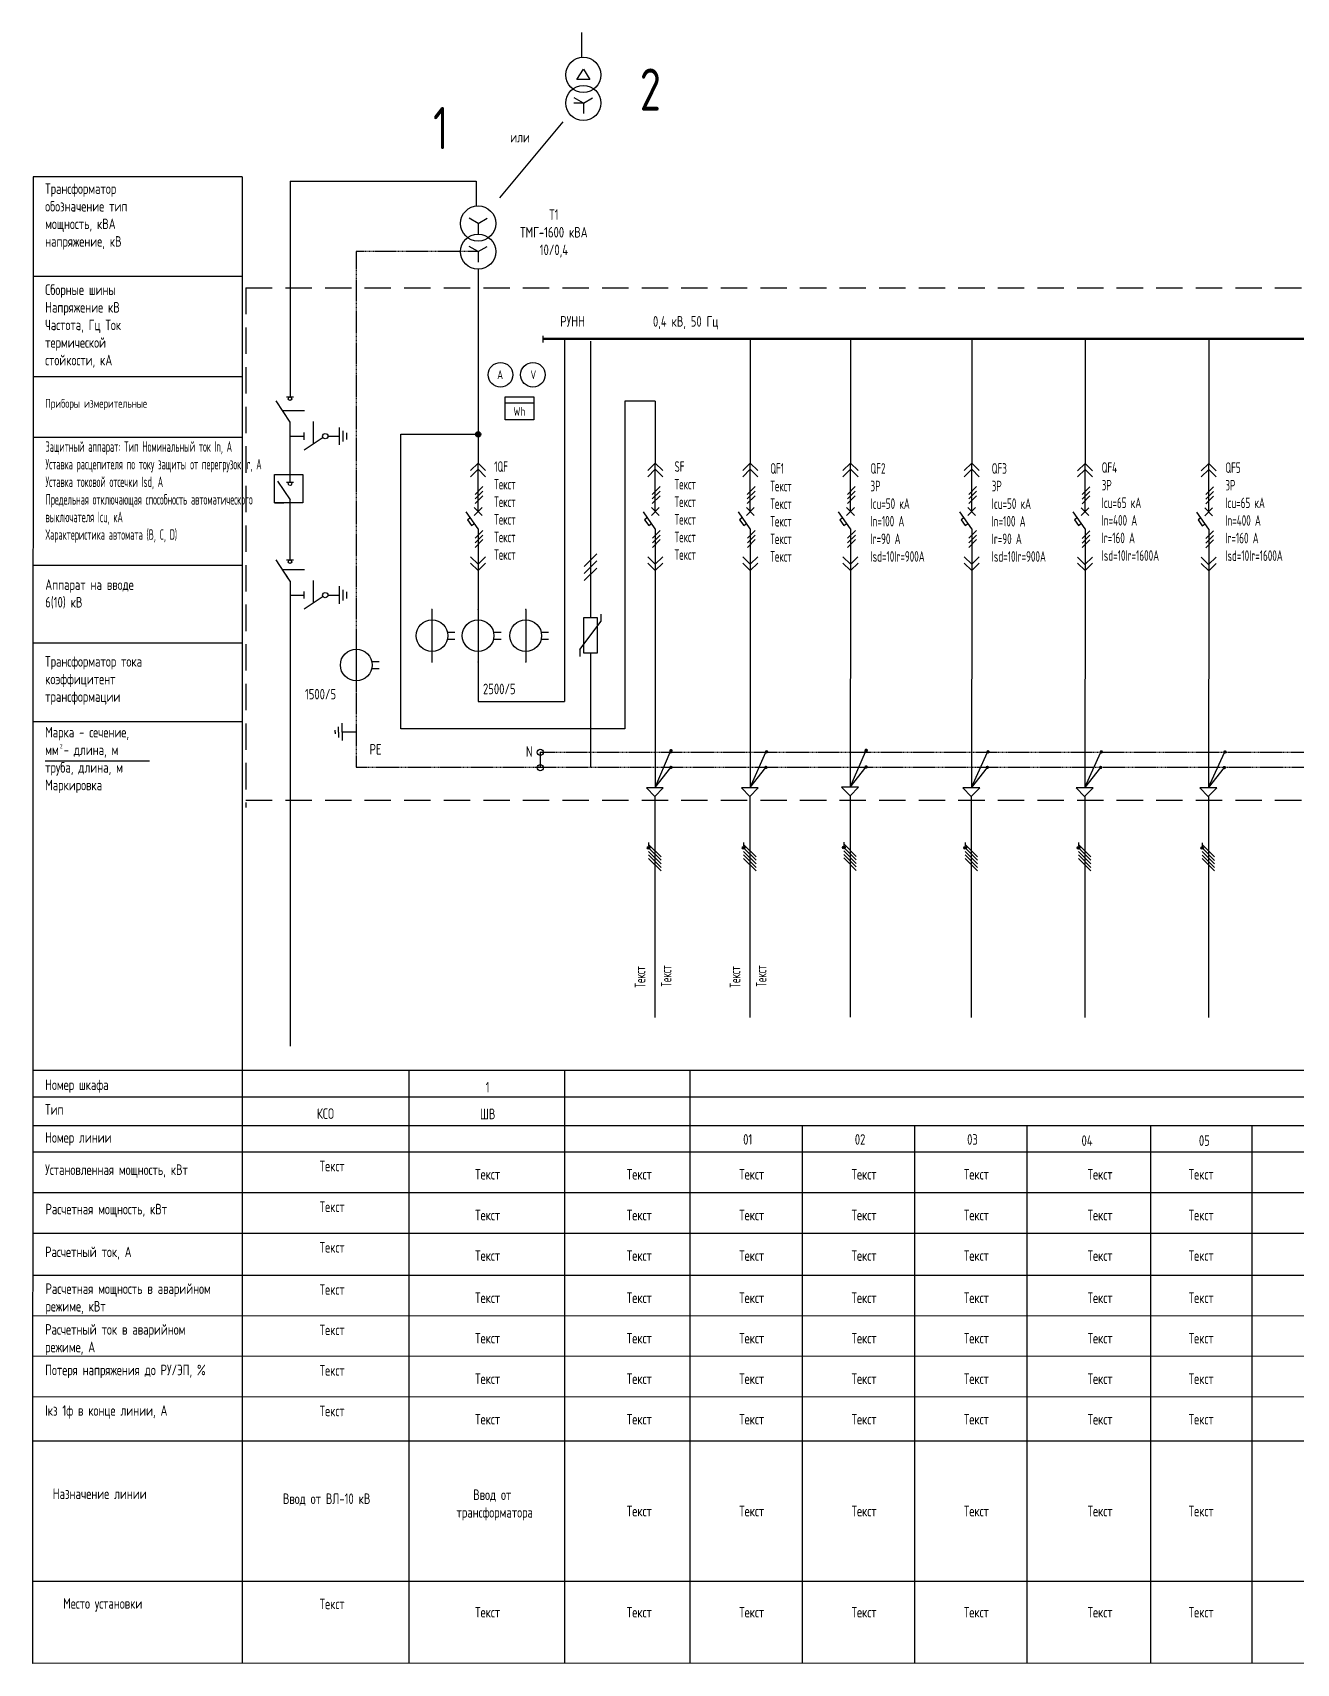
# Model space of a CAD drawing. Header units: millimetres. Extents: x 2216 to 3706, y -1382 to -179.
# Drawn here: x 2215.6 to 2574.7, y -642.9 to -179.4 of the extents above; entities that cross this region are included whole.
import ezdxf
from ezdxf.enums import TextEntityAlignment as Align

# ---------------------------------------------------------------- set-up
doc = ezdxf.new("R2010")
doc.units = ezdxf.units.MM
doc.linetypes.add('DASHED2', pattern=[9.525, 6.35, -3.175])
doc.linetypes.add('HIDDEN', pattern=[0.375, 0.25, -0.125])
for name, color, linetype in [('15-EQUIPMENT', 2, 'Continuous'), ('15-TEXT-RU', 1, 'Continuous'), ('15-РИС', 1, 'Continuous'), ('15_Eqwip', 2, 'Continuous'), ('15_Txt', 1, 'Continuous'), ('15ELE-TABL', 2, 'Continuous'), ('15ELE-TRACE', 7, 'Continuous'), ('GDI.заземление', 22, 'Continuous'), ('GDI.оборудование', 7, 'Continuous'), ('LAYER2', 1, 'Continuous'), ('TEXT', 1, 'Continuous')]:
    doc.layers.add(name, color=color, linetype=linetype)
doc.styles.add('romans', font='romans.shx', dxfattribs={"width": 0.7})
doc.styles.add('ROMANS70', font='romans.shx', dxfattribs={"width": 0.7})

# ---------------------------------------------------------------- blocks, each defined once
blk = doc.blocks.new('варистор')
at = {"color": 2}
for p, q in [((-664.75, -412.04), (-664.75, -422.04)), ((-660.75, -412.04), (-664.75, -412.04)), ((-660.75, -422.04), (-660.75, -412.04)), ((-664.75, -422.04), (-660.75, -422.04))]:
    blk.add_line(p, q, dxfattribs=at)
at = {"color": 3}
for p, q in [((-659.75, -413.04), (-659.75, -411.04)), ((-665.75, -421.04), (-659.75, -413.04)), ((-665.75, -421.04), (-665.75, -423.04))]:
    blk.add_line(p, q, dxfattribs=at)
blk = doc.blocks.new('A$C3F351234')
at = {"layer": '15ELE-TRACE'}
h = blk.add_hatch(color=7, dxfattribs=at)
edge = h.paths.add_edge_path()
edge.add_arc((0.5, 0.5), 0.5, 0, 360)

msp = doc.modelspace()

# ---------------------------------------------------------------- hatches: boundary and pattern name
for color, points in [(2, [(2341.43, -293.56, 1), (2342.93, -293.56, 1)]), (3, [(2391.02, -411.11, 1), (2390.27, -411.11, 1)]), (3, [(2418.02, -411.12, 1), (2417.27, -411.12, 1)]), (3, [(2446.5, -410.99, 1), (2445.75, -410.99, 1)]), (3, [(2480.96, -411.11, 1), (2480.21, -411.11, 1)]), (3, [(2513.18, -411.12, 1), (2512.43, -411.12, 1)]), (3, [(2548.33, -411.14, 1), (2547.58, -411.14, 1)])]:
    msp.add_hatch(color=color).paths.add_polyline_path(points)

# ---------------------------------------------------------------- linework, layer by layer
at = {"color": 2}
for p, q in [((2372.09, -199.42), (2369.49, -197.92)), ((2372.09, -199.42), (2374.68, -197.92)), ((2372.09, -199.42), (2369.42, -199.42)), ((2372.09, -199.42), (2372.09, -202.42)), ((2342.18, -233.66), (2339.59, -232.16)), ((2342.18, -233.66), (2344.78, -232.16)), ((2342.18, -233.66), (2342.18, -236.66)), ((2342.18, -241.66), (2339.59, -240.16)), ((2342.18, -241.66), (2344.78, -240.16)), ((2342.18, -241.66), (2339.52, -241.66)), ((2342.18, -241.66), (2342.18, -244.66)), ((2349.91, -284.66), (2358, -284.66)), ((2288.73, -335.28), (2287.48, -333.4)), ((2288.73, -335.28), (2288.73, -336.83))]:
    msp.add_line(p, q, dxfattribs=at)
for p, q in [((2374.11, -267.06), (2374.11, -301.28)), ((2374.11, -301.28), (2374.11, -345.7)), ((2374.11, -355.7), (2374.11, -388.2)), ((2514.58, -396.5), (2514.58, -459.32)), ((2549.73, -396.52), (2549.73, -459.34))]:
    msp.add_line(p, q)
at = {"color": 2, "linetype": 'DASHED2', "lineweight": 25}
for p, q in [((2286.52, -286.8), (2295.42, -286.8)), ((2295.42, -296.32), (2295.42, -286.8)), ((2286.52, -331.97), (2295.42, -331.97)), ((2295.42, -341.49), (2295.42, -331.97))]:
    msp.add_line(p, q, dxfattribs=at)
at = {"color": 1}
for p, q in [((2343.54, -308.44), (2341.33, -310.65)), ((2343.54, -309.74), (2341.33, -311.94)), ((2393.88, -308.44), (2391.68, -310.64)), ((2393.88, -309.73), (2391.68, -311.94)), ((2420.88, -308.44), (2418.68, -310.64)), ((2420.88, -309.73), (2418.68, -311.94)), ((2449.36, -308.44), (2447.16, -310.65)), ((2449.36, -309.74), (2447.16, -311.95)), ((2483.83, -308.45), (2481.62, -310.65)), ((2483.83, -309.74), (2481.62, -311.95)), ((2516.03, -308.5), (2513.82, -310.7)), ((2516.03, -309.8), (2513.82, -312)), ((2551.18, -308.52), (2548.97, -310.73)), ((2551.18, -309.82), (2548.97, -312.03)), ((2343.54, -311.04), (2341.33, -313.24)), ((2393.88, -311.03), (2391.68, -313.24)), ((2420.88, -311.03), (2418.68, -313.24)), ((2449.36, -311.04), (2447.16, -313.24)), ((2483.83, -311.04), (2481.62, -313.25)), ((2516.03, -311.1), (2513.82, -313.3)), ((2551.18, -311.12), (2548.97, -313.33)), ((2343.56, -320.91), (2341.36, -323.12)), ((2343.56, -320.91), (2341.36, -323.12)), ((2343.56, -322.21), (2341.36, -324.42)), ((2343.56, -322.21), (2341.36, -324.42)), ((2343.56, -323.51), (2341.36, -325.72)), ((2343.56, -323.51), (2341.36, -325.72)), ((2393.91, -320.91), (2391.7, -323.12)), ((2393.91, -320.91), (2391.7, -323.12)), ((2393.91, -322.21), (2391.7, -324.41)), ((2393.91, -322.21), (2391.7, -324.41)), ((2393.91, -323.51), (2391.7, -325.71)), ((2393.91, -323.51), (2391.7, -325.71)), ((2420.91, -320.91), (2418.7, -323.12)), ((2420.91, -320.91), (2418.7, -323.12)), ((2420.91, -322.21), (2418.7, -324.41)), ((2420.91, -322.21), (2418.7, -324.41)), ((2420.91, -323.51), (2418.7, -325.71)), ((2420.91, -323.51), (2418.7, -325.71)), ((2449.39, -320.91), (2447.18, -323.12)), ((2449.39, -320.91), (2447.18, -323.12)), ((2449.39, -322.21), (2447.18, -324.42)), ((2449.39, -322.21), (2447.18, -324.42)), ((2449.39, -323.51), (2447.18, -325.72)), ((2449.39, -323.51), (2447.18, -325.72)), ((2483.85, -320.92), (2481.65, -323.12)), ((2483.85, -320.92), (2481.65, -323.12)), ((2483.85, -322.22), (2481.65, -324.42)), ((2483.85, -322.22), (2481.65, -324.42)), ((2483.85, -323.52), (2481.65, -325.72)), ((2483.85, -323.52), (2481.65, -325.72)), ((2516.05, -320.97), (2513.85, -323.18)), ((2516.05, -320.97), (2513.85, -323.18)), ((2516.05, -322.27), (2513.85, -324.48)), ((2516.05, -322.27), (2513.85, -324.48)), ((2516.05, -323.57), (2513.85, -325.78)), ((2516.05, -323.57), (2513.85, -325.78)), ((2551.2, -321), (2549, -323.2)), ((2551.2, -321), (2549, -323.2)), ((2551.2, -322.29), (2549, -324.5)), ((2551.2, -322.29), (2549, -324.5)), ((2551.2, -323.59), (2549, -325.8)), ((2551.2, -323.59), (2549, -325.8))]:
    msp.add_line(p, q, dxfattribs=at)
at = {"color": 3, "ltscale": 100}
for p, q in [((2372.34, -331.11), (2375.88, -327.58)), ((2372.34, -333.11), (2375.88, -329.58)), ((2372.34, -335.11), (2375.88, -331.58)), ((2390.64, -409.61), (2390.64, -410.61)), ((2394.18, -413.65), (2390.64, -410.11)), ((2394.18, -414.65), (2390.64, -411.11)), ((2394.18, -415.65), (2390.64, -412.11)), ((2417.64, -409.62), (2417.64, -410.62)), ((2421.18, -413.65), (2417.64, -410.12)), ((2421.18, -414.65), (2417.64, -411.12)), ((2421.18, -415.65), (2417.64, -412.12)), ((2446.12, -409.49), (2446.12, -410.49)), ((2449.66, -413.53), (2446.12, -409.99)), ((2449.66, -414.53), (2446.12, -410.99)), ((2449.66, -415.53), (2446.12, -411.99)), ((2480.59, -409.61), (2480.59, -410.61)), ((2484.12, -413.65), (2480.59, -410.11)), ((2484.12, -414.65), (2480.59, -411.11)), ((2484.12, -415.65), (2480.59, -412.11)), ((2512.81, -409.62), (2512.81, -410.62)), ((2516.34, -413.65), (2512.81, -410.12)), ((2516.34, -414.65), (2512.81, -411.12)), ((2516.34, -415.65), (2512.81, -412.12)), ((2547.96, -409.64), (2547.96, -410.64)), ((2551.49, -413.67), (2547.96, -410.14)), ((2551.49, -414.67), (2547.96, -411.14)), ((2551.49, -415.67), (2547.96, -412.14)), ((2394.18, -416.65), (2390.64, -413.11)), ((2394.18, -417.65), (2390.64, -414.11)), ((2421.18, -416.65), (2417.64, -413.12)), ((2421.18, -417.65), (2417.64, -414.12)), ((2449.66, -416.53), (2446.12, -412.99)), ((2449.66, -417.53), (2446.12, -413.99)), ((2484.12, -416.65), (2480.59, -413.11)), ((2484.12, -417.65), (2480.59, -414.11)), ((2516.34, -416.65), (2512.81, -413.12)), ((2516.34, -417.65), (2512.81, -414.12)), ((2551.49, -416.67), (2547.96, -413.14)), ((2551.49, -417.67), (2547.96, -414.14))]:
    msp.add_line(p, q, dxfattribs=at)
at = {"color": 2, "ltscale": 100}
msp.add_line((2359.84, -383.94), (2359.84, -388.31), dxfattribs=at)
at = {"color": 6}
msp.add_lwpolyline([(2366.25, -204.8), (2348.3, -226.4)], dxfattribs=at)
msp.add_lwpolyline([(2392.53, -284.14), (2383.85, -284.14), (2383.85, -377.32), (2320.22, -377.32), (2320.22, -293.56), (2342.18, -293.56)])
at = {"color": 2}
msp.add_lwpolyline([(2349.91, -282.96), (2358, -282.96), (2358, -289.42), (2349.91, -289.42)], close=True, dxfattribs=at)
for centre, radius in [((2372.09, -191.42), 5), ((2372.09, -199.42), 5), ((2342.18, -233.66), 5), ((2342.18, -241.66), 5), ((2298.73, -294.11), 0.75), ((2342.18, -293.56), 0.75), ((2298.73, -339.28), 0.75), ((2359.84, -383.94), 0.9), ((2359.84, -388.31), 0.9)]:
    msp.add_circle(centre, radius, dxfattribs=at)
at = {"color": 3}
for centre in [(2390.64, -411.11), (2417.64, -411.12), (2446.12, -410.99), (2480.59, -411.11), (2512.81, -411.12), (2547.96, -411.14)]:
    msp.add_circle(centre, 0.375, dxfattribs=at)
at = {"layer": '15-EQUIPMENT'}
for p, q in [((2342.18, -315.49), (2342.18, -301.78)), ((2392.53, -315.49), (2392.53, -301.78)), ((2419.53, -315.49), (2419.53, -301.78)), ((2448.01, -315.49), (2448.01, -301.78)), ((2482.47, -315.5), (2482.47, -301.79)), ((2514.67, -315.55), (2514.67, -301.84)), ((2549.82, -315.57), (2549.82, -301.86)), ((2342.18, -314.76), (2342.18, -307.76)), ((2392.53, -314.76), (2392.53, -307.76)), ((2419.53, -314.76), (2419.53, -307.76)), ((2448.01, -314.76), (2448.01, -307.76)), ((2482.47, -314.77), (2482.47, -307.77)), ((2514.67, -314.82), (2514.67, -307.82)), ((2549.82, -314.85), (2549.82, -307.85)), ((2341.08, -316.62), (2343.29, -314.41)), ((2341.08, -314.41), (2343.29, -316.62)), ((2391.43, -316.62), (2393.63, -314.41)), ((2391.43, -314.41), (2393.63, -316.62)), ((2418.43, -316.62), (2420.63, -314.41)), ((2418.43, -314.41), (2420.63, -316.62)), ((2446.91, -316.62), (2449.11, -314.41)), ((2446.91, -314.41), (2449.11, -316.62)), ((2481.37, -316.62), (2483.58, -314.42)), ((2481.37, -314.42), (2483.58, -316.62)), ((2513.57, -316.68), (2515.78, -314.47)), ((2513.57, -314.47), (2515.78, -316.68)), ((2548.72, -316.7), (2550.93, -314.5)), ((2548.72, -314.5), (2550.93, -316.7)), ((2342.18, -320.41), (2338.81, -315.59)), ((2392.53, -320.4), (2389.15, -315.58)), ((2419.53, -320.4), (2416.16, -315.58)), ((2448.01, -320.41), (2444.64, -315.59)), ((2482.47, -320.41), (2479.1, -315.59)), ((2514.67, -320.47), (2511.3, -315.64)), ((2549.82, -320.49), (2546.45, -315.67)), ((2342.18, -320.41), (2342.18, -332.4)), ((2392.53, -320.4), (2392.53, -332.39)), ((2419.53, -320.4), (2419.53, -332.27)), ((2448.01, -320.41), (2448.01, -332.27)), ((2482.47, -320.41), (2482.47, -332.4)), ((2514.67, -320.47), (2514.67, -332.46)), ((2549.82, -320.49), (2549.82, -332.48)), ((2329.05, -343.32), (2329.05, -358.32)), ((2342.18, -343.32), (2342.18, -358.32)), ((2355.72, -343.32), (2355.72, -358.32)), ((2307.53, -351.66), (2307.53, -366.66)), ((2333.43, -349.82), (2335.55, -349.82)), ((2333.43, -351.82), (2335.55, -351.82)), ((2346.57, -349.82), (2348.68, -349.82)), ((2346.57, -351.82), (2348.68, -351.82)), ((2360.11, -349.82), (2362.22, -349.82)), ((2360.11, -351.82), (2362.22, -351.82)), ((2311.92, -358.16), (2314.03, -358.16)), ((2311.92, -360.16), (2314.03, -360.16))]:
    msp.add_line(p, q, dxfattribs=at)
for points in [[(2339.98, -317.27), (2339.17, -317.84), (2340.31, -319.48), (2341.13, -318.9)], [(2390.33, -317.26), (2389.51, -317.84), (2390.66, -319.47), (2391.48, -318.9)], [(2417.33, -317.26), (2416.51, -317.84), (2417.66, -319.47), (2418.48, -318.9)], [(2445.81, -317.27), (2444.99, -317.84), (2446.14, -319.48), (2446.96, -318.91)], [(2480.27, -317.27), (2479.45, -317.85), (2480.6, -319.48), (2481.42, -318.91)], [(2512.48, -317.33), (2511.66, -317.9), (2512.8, -319.54), (2513.62, -318.96)], [(2547.63, -317.35), (2546.81, -317.92), (2547.95, -319.56), (2548.77, -318.99)]]:
    msp.add_lwpolyline(points, dxfattribs=at)
at = {"layer": '15-EQUIPMENT', "const_width": 0.195}
for points in [[(2328.94, -343.32, 1), (2329.15, -343.32, 1)], [(2342.08, -343.32, 1), (2342.29, -343.32, 1)], [(2355.62, -343.32, 1), (2355.83, -343.32, 1)], [(2307.43, -351.66, 1), (2307.63, -351.66, 1)], [(2328.94, -358.32, 1), (2329.15, -358.32, 1)], [(2342.08, -358.32, 1), (2342.29, -358.32, 1)], [(2355.62, -358.32, 1), (2355.83, -358.32, 1)], [(2307.43, -366.66, 1), (2307.63, -366.66, 1)]]:
    msp.add_lwpolyline(points, format="xyb", close=True, dxfattribs=at)
at = {"layer": '15-EQUIPMENT'}
for centre in [(2329.05, -350.82), (2342.18, -350.82), (2355.72, -350.82), (2307.53, -359.16)]:
    msp.add_circle(centre, 4.5, dxfattribs=at)
at = {"layer": '15-TEXT-RU'}
msp.add_line((2219.08, -386.34), (2248.81, -386.34), dxfattribs=at)
at = {"layer": '15-РИС', "color": 2}
for p, q in [((2342.18, -301.77), (2340.05, -303.87)), ((2342.18, -303.52), (2340.05, -305.63)), ((2342.18, -301.77), (2344.32, -303.87)), ((2342.18, -303.52), (2344.32, -305.63)), ((2392.53, -301.76), (2390.39, -303.87)), ((2392.53, -303.52), (2390.39, -305.63)), ((2392.53, -301.76), (2394.67, -303.87)), ((2392.53, -303.52), (2394.67, -305.63)), ((2419.53, -301.76), (2417.39, -303.87)), ((2419.53, -303.52), (2417.39, -305.63)), ((2419.53, -301.76), (2421.67, -303.87)), ((2419.53, -303.52), (2421.67, -305.63)), ((2448.01, -301.77), (2445.87, -303.87)), ((2448.01, -303.53), (2445.87, -305.63)), ((2448.01, -301.77), (2450.15, -303.87)), ((2448.01, -303.53), (2450.15, -305.63)), ((2482.47, -301.77), (2480.34, -303.88)), ((2482.47, -303.53), (2480.34, -305.64)), ((2482.47, -301.77), (2484.61, -303.88)), ((2482.47, -303.53), (2484.61, -305.64)), ((2514.67, -301.83), (2512.54, -303.93)), ((2514.67, -303.58), (2512.54, -305.69)), ((2514.67, -301.83), (2516.81, -303.93)), ((2514.67, -303.58), (2516.81, -305.69)), ((2549.82, -301.85), (2547.69, -303.96)), ((2549.82, -303.61), (2547.69, -305.71)), ((2549.82, -301.85), (2551.96, -303.96)), ((2549.82, -303.61), (2551.96, -305.71)), ((2342.17, -330.52), (2340.03, -328.41)), ((2342.17, -330.52), (2344.31, -328.41)), ((2392.52, -330.51), (2390.38, -328.4)), ((2392.52, -330.51), (2394.65, -328.4)), ((2419.52, -330.51), (2417.38, -328.4)), ((2419.52, -330.51), (2421.65, -328.4)), ((2448, -330.52), (2445.86, -328.41)), ((2448, -330.52), (2450.13, -328.41)), ((2482.46, -330.52), (2480.32, -328.41)), ((2482.46, -330.52), (2484.59, -328.41)), ((2514.66, -330.57), (2512.52, -328.47)), ((2514.66, -330.57), (2516.8, -328.47)), ((2549.81, -330.6), (2547.68, -328.49)), ((2549.81, -330.6), (2551.95, -328.49)), ((2342.18, -332.27), (2340.05, -330.17)), ((2342.18, -332.27), (2344.32, -330.17)), ((2392.53, -332.27), (2390.39, -330.16)), ((2392.53, -332.27), (2394.67, -330.16)), ((2419.53, -332.27), (2417.39, -330.16)), ((2419.53, -332.27), (2421.67, -330.16)), ((2448.01, -332.27), (2445.87, -330.17)), ((2448.01, -332.27), (2450.15, -330.17)), ((2482.47, -332.28), (2480.34, -330.17)), ((2482.47, -332.28), (2484.61, -330.17)), ((2514.67, -332.33), (2512.54, -330.23)), ((2514.67, -332.33), (2516.81, -330.23)), ((2549.82, -332.35), (2547.69, -330.25)), ((2549.82, -332.35), (2551.96, -330.25))]:
    msp.add_line(p, q, dxfattribs=at)
at = {"layer": '15_Eqwip'}
for p, q in [((2371.55, -179.42), (2371.55, -186.42)), ((2288.73, -221.66), (2341.65, -221.66)), ((2288.73, -221.66), (2288.73, -282.95)), ((2341.65, -221.66), (2341.65, -228.66)), ((2288.73, -339.28), (2288.73, -467.44)), ((2392.47, -393.94), (2396.78, -383.93)), ((2419.47, -393.95), (2423.98, -383.94)), ((2447.95, -393.82), (2452.26, -383.81)), ((2482.41, -393.95), (2486.92, -383.94)), ((2514.62, -393.97), (2519.12, -383.96)), ((2549.77, -394), (2554.28, -383.98))]:
    msp.add_line(p, q, dxfattribs=at)
at = {"layer": '15_Eqwip', "color": 2}
for p, q in [((2288.73, -307.17), (2288.73, -290.11)), ((2288.73, -329.28), (2288.73, -312.23))]:
    msp.add_line(p, q, dxfattribs=at)
at = {"layer": '15ELE-TABL', "color": 2}
for p, q in [((2215.7, -220.44), (2215.56, -642.88)), ((2275.07, -220.44), (2215.7, -220.44)), ((2275.07, -220.44), (2275.07, -642.88)), ((2275.07, -248.75), (2215.7, -248.75)), ((2275.07, -277.23), (2215.7, -277.23)), ((2275.07, -294.44), (2215.7, -294.44)), ((2275.07, -330.89), (2215.7, -330.89)), ((2275.07, -352.91), (2215.7, -352.91)), ((2275.07, -375.29), (2215.7, -375.29)), ((2924.53, -474.39), (2215.7, -474.38)), ((2322.51, -474.25), (2322.51, -642.88)), ((2366.7, -474.38), (2366.7, -642.87)), ((2402.35, -474.38), (2402.36, -642.87)), ((2924.53, -481.95), (2215.61, -481.95)), ((2924.53, -490.11), (2215.6, -490.14)), ((2434.29, -490.14), (2434.29, -642.87)), ((2466.23, -490.15), (2466.23, -642.87)), ((2498.17, -490.15), (2498.17, -642.87)), ((2533.32, -490.15), (2533.32, -642.87)), ((2562.04, -490.15), (2562.04, -596.1)), ((2562.04, -490.15), (2562.04, -642.87)), ((2924.53, -497.56), (2215.6, -497.56)), ((2924.53, -509.15), (2215.6, -509.15)), ((2924.53, -520.67), (2215.59, -520.67)), ((2924.53, -532.66), (2215.59, -532.66)), ((2924.53, -543.97), (2215.59, -544.18)), ((2924.53, -555.49), (2215.6, -555.7)), ((2924.54, -567.01), (2215.6, -567.22)), ((2924.53, -579.68), (2215.59, -579.68)), ((2924.53, -619.61), (2215.55, -619.61)), ((2924.53, -642.85), (2215.55, -642.88))]:
    msp.add_line(p, q, dxfattribs=at)
at = {"layer": '15ELE-TRACE', "color": 2, "linetype": 'HIDDEN'}
for p, q in [((2307.53, -241.66), (2307.53, -388.2)), ((2342.18, -241.66), (2307.53, -241.66)), ((2359.84, -383.94), (2930.96, -383.94)), ((2307.53, -388.2), (2929.16, -388.2))]:
    msp.add_line(p, q, dxfattribs=at)
at = {"layer": '15ELE-TRACE', "color": 7}
for p, q in [((2342.18, -246.66), (2342.18, -301.78)), ((2360.57, -265.6), (2360.57, -267.51)), ((2360.57, -266.18), (2929.26, -266.26)), ((2360.57, -266.56), (2929.26, -266.56)), ((2366.7, -266.55), (2366.7, -369.5)), ((2419.52, -266.56), (2419.52, -301.78)), ((2448.01, -266.56), (2448, -301.78)), ((2482.47, -266.53), (2482.47, -301.76)), ((2514.67, -266.59), (2514.67, -301.81)), ((2549.82, -266.61), (2549.82, -301.83)), ((2392.53, -284.14), (2392.53, -301.75)), ((2342.18, -332.27), (2342.18, -369.5)), ((2392.53, -332.27), (2392.47, -393.94)), ((2419.53, -332.28), (2419.47, -393.95)), ((2448.01, -332.15), (2447.95, -393.82)), ((2482.47, -332.27), (2482.41, -393.95)), ((2514.67, -332.3), (2514.62, -393.97)), ((2549.82, -332.32), (2549.77, -394)), ((2342.18, -369.5), (2366.7, -369.5)), ((2392.43, -394.02), (2396.97, -388.23)), ((2419.43, -394.03), (2423.98, -388.23)), ((2447.91, -393.9), (2452.46, -388.11)), ((2482.37, -394.03), (2486.92, -388.23)), ((2514.57, -394.05), (2519.12, -388.25)), ((2549.72, -394.07), (2554.27, -388.28)), ((2450.28, -393.9), (2445.5, -393.9)), ((2447.89, -396.37), (2445.5, -393.9)), ((2447.89, -396.37), (2450.28, -393.9)), ((2394.8, -394.02), (2390.02, -394.02)), ((2392.41, -396.49), (2390.02, -394.02)), ((2392.41, -396.49), (2394.8, -394.02)), ((2392.41, -396.49), (2392.41, -459.32)), ((2421.8, -394.02), (2417.02, -394.02)), ((2419.41, -396.5), (2417.02, -394.02)), ((2419.41, -396.5), (2421.8, -394.03)), ((2419.41, -396.5), (2419.41, -459.32)), ((2447.89, -396.37), (2447.89, -459.2)), ((2484.74, -394.02), (2479.96, -394.02)), ((2482.35, -396.5), (2479.96, -394.02)), ((2482.35, -396.5), (2484.74, -394.02)), ((2482.35, -396.5), (2482.35, -459.32)), ((2516.94, -394.04), (2512.16, -394.04)), ((2514.55, -396.52), (2512.16, -394.05)), ((2514.55, -396.52), (2516.94, -394.05)), ((2552.09, -394.07), (2547.31, -394.07)), ((2549.71, -396.54), (2547.31, -394.07)), ((2549.71, -396.54), (2552.09, -394.07))]:
    msp.add_line(p, q, dxfattribs=at)
at = {"layer": '15ELE-TRACE', "color": 2, "linetype": 'HIDDEN', "ltscale": 30}
for p, q in [((2276.16, -251.98), (2941.75, -251.98)), ((2276.16, -251.98), (2276.16, -399.68)), ((2276.16, -397.56), (2941.75, -397.56))]:
    msp.add_line(p, q, dxfattribs=at)
at = {"layer": '15ELE-TRACE', "color": 2}
for p, q in [((2301.53, -378.2), (2301.53, -377.7)), ((2301.53, -378.2), (2301.53, -378.7)), ((2302.53, -378.2), (2302.53, -376.7)), ((2302.53, -378.2), (2302.53, -379.7)), ((2303.53, -378.2), (2303.53, -375.7)), ((2303.53, -378.07), (2303.53, -380.57)), ((2307.53, -378.2), (2303.53, -378.2))]:
    msp.add_line(p, q, dxfattribs=at)
for centre in [(2348.54, -276.66), (2357.75, -276.66)]:
    msp.add_circle(centre, 3.5, dxfattribs=at)
at = {"layer": 'GDI.заземление', "color": 2}
for p, q in [((2302.73, -291.61), (2302.73, -296.61)), ((2299.48, -294.11), (2302.73, -294.11)), ((2303.73, -292.61), (2303.73, -295.61)), ((2304.73, -293.18), (2304.73, -295.05)), ((2302.73, -336.78), (2302.73, -341.78)), ((2303.73, -337.78), (2303.73, -340.78)), ((2299.48, -339.28), (2302.73, -339.28)), ((2304.73, -338.34), (2304.73, -340.22))]:
    msp.add_line(p, q, dxfattribs=at)
at = {"layer": 'GDI.оборудование', "color": 2}
for p, q in [((2288.73, -290.11), (2284.73, -284.11)), ((2287.73, -282.95), (2289.73, -282.95)), ((2288.73, -294.11), (2292.73, -294.11)), ((2292.73, -295.11), (2292.73, -293.11)), ((2298.11, -294.53), (2292.73, -298.11)), ((2285.15, -306.85), (2288.73, -312.23)), ((2287.73, -307.17), (2289.73, -307.17)), ((2288.32, -334.66), (2284.73, -329.28)), ((2287.73, -329.28), (2289.73, -329.28)), ((2288.73, -335.28), (2288.73, -339.28)), ((2292.73, -340.28), (2292.73, -338.28)), ((2288.73, -339.28), (2292.73, -339.28)), ((2298.11, -339.7), (2292.73, -343.28))]:
    msp.add_line(p, q, dxfattribs=at)
msp.add_lwpolyline([(2284.32, -313.02), (2284.32, -305.02), (2292.32, -305.02), (2292.32, -313.02), (2284.32, -313.02), (2287, -313.02), (2285.44, -313.02)], dxfattribs=at)
for centre in [(2288.73, -283.45), (2288.73, -307.67), (2288.73, -329.78)]:
    msp.add_circle(centre, 0.5, dxfattribs=at)
at = {"layer": 'LAYER2', "color": 2}
for p, q in [((2370.27, -192.71), (2372.14, -189.81)), ((2372.14, -189.81), (2373.89, -192.71)), ((2373.89, -192.71), (2370.27, -192.71))]:
    msp.add_line(p, q, dxfattribs=at)

# ---------------------------------------------------------------- block references
msp.add_blockref('варистор', (3036.86, 66.34))
at = {"layer": '15ELE-TRACE', "color": 7}
for p in [(2396.45, -384.3), (2396.5, -383.99), (2423.65, -384.31), (2451.93, -384.18), (2451.98, -383.87), (2486.6, -384.31), (2518.8, -384.33), (2553.95, -384.35), (2396.47, -388.73), (2423.47, -388.74), (2451.95, -388.61), (2486.42, -388.74), (2518.62, -388.76), (2553.77, -388.78)]:
    msp.add_blockref('A$C3F351234', p, dxfattribs=at)

# ---------------------------------------------------------------- texts
at = {"layer": '15-TEXT-RU', "color": 1, "style": 'ROMANS70', "width": 0.7}
for s, p in [('РУНН', (2369.02, -262.97)), ('0,4 кВ, 50 Гц', (2401.17, -262.98)), ('1', (2344.88, -480.63)), ('КСО', (2298.79, -488.14)), ('ШВ', (2344.88, -488.24)), ('Текст', (2300.68, -503.02)), ('Текст', (2344.88, -505.37)), ('Текст', (2387.99, -505.37)), ('Текст', (2419.93, -505.37)), ('Текст', (2451.86, -505.37)), ('Текст', (2483.8, -505.37)), ('Текст', (2518.95, -505.38)), ('Текст', (2547.68, -505.37)), ('Текст', (2300.68, -514.61)), ('Текст', (2344.88, -516.96)), ('Текст', (2387.99, -516.96)), ('Текст', (2419.93, -516.96)), ('Текст', (2451.86, -516.96)), ('Текст', (2483.8, -516.96)), ('Текст', (2518.95, -516.97)), ('Текст', (2547.68, -516.96)), ('Текст', (2300.68, -526.13)), ('Текст', (2344.88, -528.48)), ('Текст', (2387.99, -528.48)), ('Текст', (2419.93, -528.48)), ('Текст', (2451.86, -528.48)), ('Текст', (2483.8, -528.48)), ('Текст', (2518.95, -528.49)), ('Текст', (2547.68, -528.48)), ('Текст', (2300.68, -538.12)), ('Текст', (2344.88, -540.47)), ('Текст', (2387.99, -540.47)), ('Текст', (2419.93, -540.47)), ('Текст', (2451.86, -540.47)), ('Текст', (2483.8, -540.47)), ('Текст', (2518.95, -540.48)), ('Текст', (2547.68, -540.47)), ('Текст', (2300.68, -549.6)), ('Текст', (2344.88, -551.95)), ('Текст', (2387.99, -551.95)), ('Текст', (2419.93, -551.95)), ('Текст', (2451.87, -551.95)), ('Текст', (2483.8, -551.95)), ('Текст', (2518.95, -551.96)), ('Текст', (2547.68, -551.95)), ('Текст', (2300.68, -561.12)), ('Текст', (2344.88, -563.47)), ('Текст', (2387.99, -563.47)), ('Текст', (2419.93, -563.47)), ('Текст', (2451.87, -563.47)), ('Текст', (2483.8, -563.47)), ('Текст', (2518.95, -563.48)), ('Текст', (2547.68, -563.47)), ('Текст', (2300.68, -572.64)), ('Текст', (2344.88, -574.99)), ('Текст', (2387.99, -574.99)), ('Текст', (2419.93, -574.99)), ('Текст', (2451.87, -574.99)), ('Текст', (2483.8, -574.99)), ('Текст', (2518.95, -575)), ('Текст', (2547.68, -574.99)), ('Текст', (2387.99, -601.09)), ('Текст', (2419.93, -601.09)), ('Текст', (2451.87, -601.09)), ('Текст', (2483.8, -601.09)), ('Текст', (2518.95, -601.1)), ('Текст', (2547.68, -601.09)), ('Текст', (2300.68, -627.48)), ('Текст', (2344.88, -629.84)), ('Текст', (2387.99, -629.84)), ('Текст', (2419.93, -629.84)), ('Текст', (2451.87, -629.84)), ('Текст', (2483.8, -629.84)), ('Текст', (2518.95, -629.84)), ('Текст', (2547.68, -629.83))]:
    msp.add_text(s, height=3, dxfattribs=at).set_placement(p, align=Align.CENTER)
at = {"layer": '15-TEXT-RU', "style": 'ROMANS70', "width": 0.7}
for s, p in [('1500/5', (2292.95, -368.92)), ('2500/5', (2343.57, -367.44))]:
    msp.add_text(s, height=3, dxfattribs=at).set_placement(p)
at = {"layer": '15-TEXT-RU', "color": 1, "style": 'ROMANS70', "width": 0.7}
msp.add_text('2', height=1.25, dxfattribs=at).set_placement((2223.31, -382.83))
at = {"layer": '15-TEXT-RU', "style": 'ROMANS70', "width": 0.6}
for p in [(2389.7, -447.78), (2397.12, -447.53), (2416.7, -447.78), (2424.12, -447.53)]:
    msp.add_text('Текст', height=3, rotation=90, dxfattribs=at).set_placement(p, align=Align.CENTER)
at = {"layer": '15-TEXT-RU', "color": 1, "style": 'ROMANS70', "width": 0.7}
for s, p in [('01', (2418.8, -493.96)), ('02', (2450.74, -493.97)), ('03', (2482.68, -493.97)), ('04', (2515.25, -494.31)), ('05', (2548.59, -494.3))]:
    msp.add_text(s, height=3, dxfattribs=at).set_placement(p, align=Align.MIDDLE)
at = {"layer": '15-TEXT-RU', "linetype": 'Continuous', "style": 'romans', "width": 0.7}
msp.add_text('Ввод от ВЛ-10 кВ ', height=3, dxfattribs=at).set_placement((2299.81, -596.32), align=Align.MIDDLE)
at = {"layer": '15-TEXT-RU', "color": 1, "style": 'ROMANS70'}
for s, insert, char_height, width, attachment_point in [('Трансформатор обозначение тип мощность, кВА напряжение, кВ', (2219.12, -222.26), 3, 25.7784, 1), ('Сборные шины Напряжение кВ Частота, Гц Ток термической стойкости, кА', (2219.12, -250.98), 3, 32.4634, 1), ('Приборы измерительные', (2219.12, -283.54), 2.5, 35.0969, 1), ('{\\W0.45;Защитный аппарат: Tип Номинальный ток In, А \\PУставка расцепителя по току защиты от перегрузок Ir, А\\PУставка токовой отсечки Isd, А\\PПредельная отключающая способность автоматического выключателя Icu, кА\\PХарактеристика автомата (B, C, D)}', (2219.23, -295.56), 3, 55.1516, 1), ('\\pql;{\\W0.6;1QF\\PТекст\\PТекст\\PТекст\\PТекст\\PТекст}', (2368.98, -315.25), 3, 22.2346, 6), ('\\pql;{\\W0.6;SF\\PТекст\\PТекст\\PТекст\\PТекст\\PТекст}', (2420.24, -315.25), 3, 22.2346, 6), ('\\pql;{\\W0.6;QF1\\PТекст\\PТекст\\PТекст\\PТекст\\PТекст}', (2447.45, -315.78), 3, 22.2346, 6), ('\\pql;{\\W0.6;QF2\\P3P\\PIcu=50 кА\\PIn=100 А\\PIr=90 A\\PIsd=10Ir=900А}', (2475.93, -315.78), 3, 22.2346, 6), ('\\pql;{\\W0.6;QF3\\P3P\\PIcu=50 кА\\PIn=100 А\\PIr=90 A\\PIsd=10Ir=900А}', (2510.39, -315.79), 3, 22.2346, 6), ('\\pql;{\\W0.6;QF4\\P3P\\PIcu=65 кА\\PIn=400 А\\PIr=160 A\\PIsd=10Ir=1600А}', (2541.64, -315.53), 3, 22.2346, 6), ('\\pql;{\\W0.6;QF5\\P3P\\PIcu=65 кА\\PIn=400 А\\PIr=160 A\\PIsd=10Ir=1600А}', (2576.79, -315.56), 3, 22.2346, 6), ('Аппарат на вводе 6(10) кВ', (2219.15, -334.8), 3, 31.4, 1), ('Трансформатор тока  коэффицитент трансформации', (2219.12, -356.62), 3, 35.9, 1), ('Марка - сечение,\\Pмм - длина, м\\Pтруба, длина, м\\PМаркировка', (2219.12, -376.74), 3, 61.027, 1), ('Номер шкафа', (2219.12, -476.92), 3, 48.4543, 1), ('Тип', (2219.12, -483.95), 3, 5.3, 1), ('Номер линии', (2219.12, -491.91), 3, 42.2319, 1), ('Установленная мощность, кВт', (2219.12, -501.07), 3, 55.5, 1), ('Расчетная мощность, кВт', (2219.22, -512.27), 3, 51.1774, 1), ('Расчетный ток, А ', (2219.12, -524.43), 3, 45.5183, 1), ('Расчетная мощность в аварийном режиме, кВт', (2219.22, -534.88), 3, 51.1774, 1), ('Расчетный ток в аварийном режиме, А ', (2219.12, -546.47), 3, 45.5183, 1), ('Потеря напряжения до РУ/ЭП, %', (2219.12, -557.99), 3, 45.5183, 1), ('Iкз 1ф в конце линии, А', (2219.13, -569.51), 3, 45.5183, 1), ('Место установки', (2235.49, -624.35), 3, 39.8409, 2)]:
    msp.add_mtext(s, dxfattribs=dict(at, insert=insert, char_height=char_height, width=width, attachment_point=attachment_point))
at = {"layer": '15_Txt', "style": 'ROMANS70', "width": 0.7}
msp.add_text('N', height=3, dxfattribs=at).set_placement((2355.76, -385.23))
at = {"layer": '15ELE-TRACE', "color": 1, "style": 'ROMANS70', "width": 0.7}
for s, p in [('А', (2348.43, -276.63)), ('V', (2357.87, -276.63)), ('Wh', (2353.89, -287.05))]:
    msp.add_text(s, height=2.5, dxfattribs=at).set_placement(p, align=Align.MIDDLE)
at = {"layer": 'TEXT', "color": 1, "style": 'ROMANS70', "width": 0.7}
msp.add_text('PE', height=3, dxfattribs=at).set_placement((2311.34, -384.59))
msp.add_text('Назначение линии', height=3, dxfattribs=at).set_placement((2234.63, -594.66), align=Align.MIDDLE)
at = {"layer": 'TEXT', "color": 6, "width": 31.6307, "attachment_point": 2, "style": 'ROMANS70'}
for s, insert, char_height in [('2', (2391.13, -189.6), 12), ('1', (2331.56, -200.53), 12), ('или', (2354.09, -207.64), 3)]:
    msp.add_mtext(s, dxfattribs=dict(at, insert=insert, char_height=char_height))
at = {"layer": 'TEXT', "char_height": 3, "attachment_point": 2, "style": 'ROMANS70'}
for s, insert, width in [('Т1\\PТМГ-1600 кВА\\P10/0,4', (2363.71, -229.65), 31.6307), ('Ввод от  трансформатора ', (2346.89, -593.45), 33.2)]:
    msp.add_mtext(s, dxfattribs=dict(at, insert=insert, width=width))

doc.saveas('drawing.dxf')
